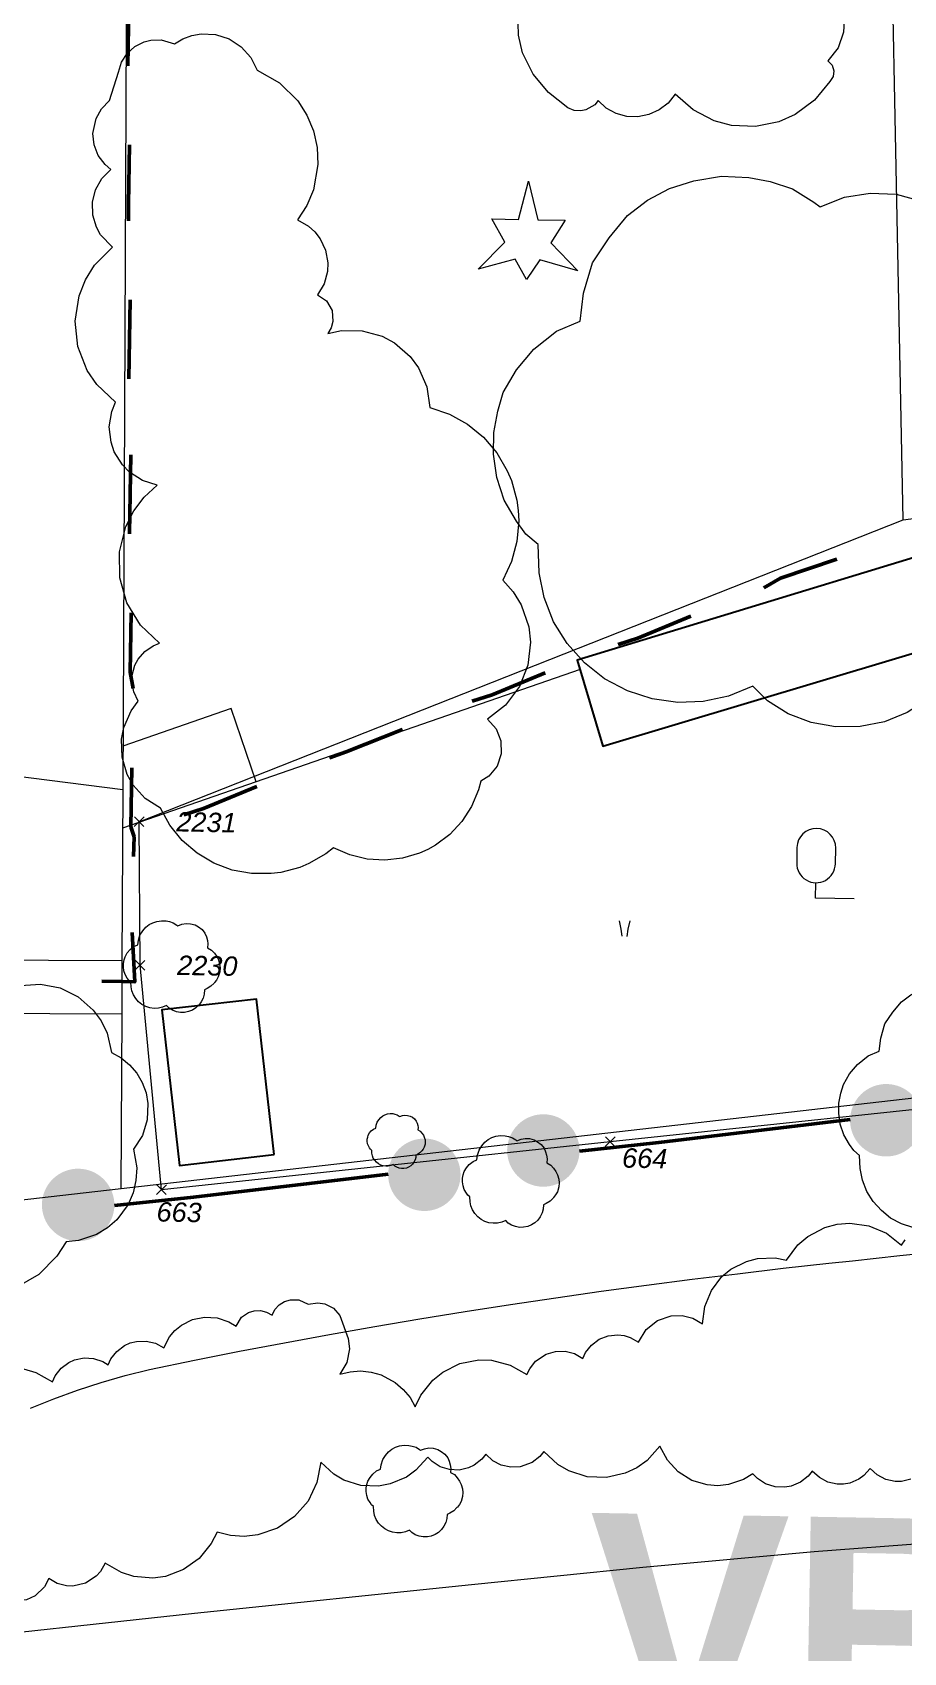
# Model space of a CAD drawing. Header units: metres. Extents: x -208 to 1512, y -277 to 123.
# Drawn here: x 765.89 to 788.38, y -68.42 to -26.63 of the extents above; entities that cross this region are included whole.
import ezdxf
from ezdxf.enums import TextEntityAlignment as Align

# ---------------------------------------------------------------- set-up
doc = ezdxf.new("R2010")
doc.units = ezdxf.units.M
doc.header["$MEASUREMENT"] = 0
for name, color, linetype in [('730_DKM_Gebäude', 7, 'Continuous'), ('730_DKM_Grenzen', 7, 'Continuous'), ('730_DKM_Objekte', 7, 'Continuous'), ('730_DKM_Punkte', 7, 'Continuous'), ('740_WienGV_Flwd-Bebauungsplan', 7, 'Continuous'), ('740_WienGV_Flwd-Bebauungsplan Text', 7, 'Continuous'), ('740_WienGV_L_Baum_ -gruppen_ Grünflächen', 7, 'Continuous'), ('740_WienGV_L_Böschungskante', 7, 'Continuous'), ('740_WienGV_L_Gebäude', 7, 'Continuous'), ('740_WienGV_L_Mauer_Sockel', 7, 'Continuous')]:
    doc.layers.add(name, color=color, linetype=linetype)
doc.styles.add('ERSTELLTER_STIL_1', font='arial.ttf')
doc.styles.add('ERSTELLTER_STIL_14', font='arial.ttf', dxfattribs={"width": 0.945986})

# ---------------------------------------------------------------- blocks, each defined once
blk = doc.blocks.new('FIG0520[499]_5', base_point=(786.37, -48.07))
at = {"layer": '730_DKM_Objekte', "color": 8, "linetype": 'Continuous', "lineweight": 13}
for p, q in [((785.627, -47.657), (785.62, -48.057)), ((786.62, -48.075), (786.627, -47.675)), ((786.103, -48.966), (786.111, -48.566)), ((787.103, -48.984), (786.103, -48.966))]:
    blk.add_line(p, q, dxfattribs=at)
for centre, start, end in [((786.127, -47.666), 358.95, 178.95), ((786.12, -48.066), 178.95, 358.95)]:
    blk.add_arc(centre, 0.5, start, end, dxfattribs=at)
blk = doc.blocks.new('FIG0200[513]_5', base_point=(768.669, -50.692))
at = {"layer": '730_DKM_Punkte', "color": 8, "linetype": 'Continuous', "lineweight": 13}
for p, q in [((768.542, -50.814), (768.796, -50.569)), ((768.546, -50.564), (768.792, -50.819))]:
    blk.add_line(p, q, dxfattribs=at)
at = {"layer": '730_DKM_Punkte', "color": 8, "lineweight": 13, "style": 'ERSTELLTER_STIL_1'}
blk.add_attdef('PNUM', text='', height=0.5, rotation=358.95, dxfattribs=at).set_placement((769.285, -51.101), align=Align.BOTTOM_LEFT)
blk = doc.blocks.new('FIG0200[514]_5', base_point=(769.223, -56.483))
at = {"layer": '730_DKM_Punkte', "color": 8, "linetype": 'Continuous', "lineweight": 13}
for p, q in [((769.096, -56.605), (769.35, -56.36)), ((769.1, -56.355), (769.346, -56.61))]:
    blk.add_line(p, q, dxfattribs=at)
at = {"layer": '730_DKM_Punkte', "color": 8, "lineweight": 13, "style": 'ERSTELLTER_STIL_1'}
blk.add_attdef('PNUM', text='', height=0.5, rotation=358.95, dxfattribs=at).set_placement((769.839, -56.892), align=Align.BOTTOM_LEFT)
blk = doc.blocks.new('FIG0200[518]_5', base_point=(768.647, -46.991))
at = {"layer": '730_DKM_Punkte', "color": 8, "linetype": 'Continuous', "lineweight": 13}
for p, q in [((768.519, -47.113), (768.774, -46.868)), ((768.524, -46.863), (768.769, -47.118))]:
    blk.add_line(p, q, dxfattribs=at)
at = {"layer": '730_DKM_Punkte', "color": 8, "lineweight": 13, "style": 'ERSTELLTER_STIL_1'}
blk.add_attdef('PNUM', text='', height=0.5, rotation=358.95, dxfattribs=at).set_placement((769.263, -47.4), align=Align.BOTTOM_LEFT)
blk = doc.blocks.new('FIG0200[523]_5', base_point=(780.807, -55.245))
at = {"layer": '730_DKM_Punkte', "color": 8, "linetype": 'Continuous', "lineweight": 13}
for p, q in [((780.68, -55.367), (780.935, -55.122)), ((780.685, -55.117), (780.93, -55.372))]:
    blk.add_line(p, q, dxfattribs=at)
at = {"layer": '730_DKM_Punkte', "color": 8, "lineweight": 13, "style": 'ERSTELLTER_STIL_1'}
blk.add_attdef('PNUM', text='', height=0.5, rotation=358.95, dxfattribs=at).set_placement((781.424, -55.654), align=Align.BOTTOM_LEFT)
blk = doc.blocks.new('GI00131_ATT627(WIESE)0[565]_5', base_point=(781.178, -49.748))
at = {"layer": '740_WienGV_L_Baum_ -gruppen_ Grünflächen', "color": 252, "linetype": 'Continuous', "lineweight": 13, "true_color": 0x949494}
for p, q in [((781.042, -49.545), (781.082, -49.766)), ((781.274, -49.763), (781.322, -49.55)), ((781.082, -49.766), (781.103, -49.946)), ((781.247, -49.949), (781.274, -49.763))]:
    blk.add_line(p, q, dxfattribs=at)
blk = doc.blocks.new('GI0007_ATT22(LAUB)0[572]_5', base_point=(775.284, -55.23))
at = {"layer": '740_WienGV_L_Baum_ -gruppen_ Grünflächen', "color": 252, "linetype": 'Continuous', "lineweight": 13, "true_color": 0x949494}
for p, q in [((774.769, -54.821), (774.792, -54.742)), ((774.792, -54.742), (774.835, -54.678)), ((774.835, -54.678), (774.882, -54.62)), ((774.882, -54.62), (774.934, -54.581)), ((774.934, -54.581), (774.99, -54.551)), ((774.99, -54.551), (775.054, -54.531)), ((775.054, -54.531), (775.125, -54.519)), ((775.125, -54.519), (775.196, -54.522)), ((775.196, -54.522), (775.251, -54.533)), ((775.251, -54.533), (775.308, -54.551)), ((775.308, -54.551), (775.363, -54.586)), ((775.363, -54.586), (775.38, -54.598)), ((775.38, -54.598), (775.442, -54.573)), ((775.442, -54.573), (775.508, -54.562)), ((775.508, -54.562), (775.576, -54.566)), ((775.576, -54.566), (775.645, -54.584)), ((775.645, -54.584), (775.699, -54.616)), ((775.699, -54.616), (775.754, -54.659)), ((775.754, -54.659), (775.799, -54.713)), ((775.799, -54.713), (775.822, -54.769)), ((774.537, -55.18), (774.548, -55.125)), ((774.548, -55.125), (774.561, -55.077)), ((774.561, -55.077), (774.596, -55.018)), ((774.596, -55.018), (774.64, -54.966)), ((774.64, -54.966), (774.699, -54.919)), ((774.699, -54.919), (774.76, -54.893)), ((774.76, -54.893), (774.769, -54.821)), ((775.822, -54.769), (775.838, -54.824)), ((775.838, -54.824), (775.846, -54.88)), ((775.846, -54.88), (775.841, -54.94)), ((775.841, -54.94), (775.902, -54.975)), ((775.902, -54.975), (775.948, -55.024)), ((775.948, -55.024), (775.983, -55.074)), ((775.983, -55.074), (776.008, -55.125)), ((776.008, -55.125), (776.026, -55.196)), ((774.536, -55.236), (774.537, -55.18)), ((774.545, -55.297), (774.536, -55.236)), ((774.564, -55.355), (774.545, -55.297)), ((774.596, -55.408), (774.564, -55.355)), ((774.62, -55.442), (774.596, -55.408)), ((774.651, -55.469), (774.62, -55.442)), ((774.654, -55.542), (774.651, -55.469)), ((774.667, -55.606), (774.654, -55.542)), ((775.832, -55.572), (775.79, -55.591)), ((775.892, -55.534), (775.832, -55.572)), ((775.943, -55.485), (775.892, -55.534)), ((775.948, -55.478), (775.943, -55.485)), ((775.979, -55.438), (775.948, -55.478)), ((776.005, -55.388), (775.979, -55.438)), ((776.027, -55.311), (776.005, -55.388)), ((776.026, -55.196), (776.032, -55.249)), ((776.032, -55.249), (776.027, -55.311)), ((774.691, -55.668), (774.667, -55.606)), ((774.727, -55.724), (774.691, -55.668)), ((774.772, -55.774), (774.727, -55.724)), ((774.823, -55.816), (774.772, -55.774)), ((774.882, -55.847), (774.823, -55.816)), ((774.946, -55.867), (774.882, -55.847)), ((775.012, -55.877), (774.946, -55.867)), ((775.078, -55.874), (775.012, -55.877)), ((775.143, -55.86), (775.078, -55.874)), ((775.206, -55.835), (775.143, -55.86)), ((775.243, -55.873), (775.206, -55.835)), ((775.297, -55.906), (775.243, -55.873)), ((775.356, -55.928), (775.297, -55.906)), ((775.419, -55.94), (775.356, -55.928)), ((775.483, -55.939), (775.419, -55.94)), ((775.545, -55.926), (775.483, -55.939)), ((775.604, -55.903), (775.545, -55.926)), ((775.657, -55.868), (775.604, -55.903)), ((775.704, -55.826), (775.657, -55.868)), ((775.741, -55.774), (775.704, -55.826)), ((775.769, -55.717), (775.741, -55.774)), ((775.785, -55.655), (775.769, -55.717)), ((775.79, -55.591), (775.785, -55.655))]:
    blk.add_line(p, q, dxfattribs=at)
blk = doc.blocks.new('GI0007_ATT22(LAUB)0[578]_5', base_point=(769.488, -50.728))
at = {"layer": '740_WienGV_L_Baum_ -gruppen_ Grünflächen', "color": 252, "linetype": 'Continuous', "lineweight": 13, "true_color": 0x949494}
for p, q in [((768.74, -49.809), (768.818, -49.712)), ((768.818, -49.712), (768.905, -49.646)), ((768.905, -49.646), (768.998, -49.597)), ((768.998, -49.597), (769.104, -49.563)), ((769.104, -49.563), (769.223, -49.544)), ((769.223, -49.544), (769.34, -49.549)), ((769.34, -49.549), (769.432, -49.567)), ((769.432, -49.567), (769.528, -49.597)), ((769.528, -49.597), (769.619, -49.656)), ((769.619, -49.656), (769.647, -49.676)), ((769.647, -49.676), (769.751, -49.633)), ((769.751, -49.633), (769.862, -49.616)), ((769.862, -49.616), (769.974, -49.622)), ((769.974, -49.622), (770.089, -49.652)), ((770.089, -49.652), (770.18, -49.705)), ((770.18, -49.705), (770.271, -49.776)), ((768.614, -50.167), (768.629, -50.047)), ((768.629, -50.047), (768.667, -49.916)), ((768.667, -49.916), (768.74, -49.809)), ((770.271, -49.776), (770.346, -49.867)), ((770.346, -49.867), (770.385, -49.96)), ((770.385, -49.96), (770.412, -50.053)), ((770.412, -50.053), (770.424, -50.145)), ((770.424, -50.145), (770.415, -50.245)), ((768.243, -50.646), (768.261, -50.554)), ((768.261, -50.554), (768.283, -50.474)), ((768.283, -50.474), (768.34, -50.375)), ((768.34, -50.375), (768.415, -50.288)), ((768.415, -50.288), (768.512, -50.21)), ((768.512, -50.21), (768.614, -50.167)), ((770.415, -50.245), (770.517, -50.303)), ((770.517, -50.303), (770.594, -50.385)), ((770.594, -50.385), (770.653, -50.469)), ((770.653, -50.469), (770.694, -50.554)), ((770.694, -50.554), (770.724, -50.672)), ((768.241, -50.738), (768.243, -50.646)), ((768.255, -50.84), (768.241, -50.738)), ((768.287, -50.936), (768.255, -50.84)), ((768.341, -51.026), (768.287, -50.936)), ((770.726, -50.864), (770.69, -50.993)), ((770.724, -50.672), (770.735, -50.761)), ((770.735, -50.761), (770.726, -50.864)), ((768.381, -51.082), (768.341, -51.026)), ((768.433, -51.127), (768.381, -51.082)), ((768.438, -51.248), (768.433, -51.127)), ((768.459, -51.355), (768.438, -51.248)), ((768.5, -51.459), (768.459, -51.355)), ((770.331, -51.331), (770.322, -51.437)), ((770.401, -51.298), (770.331, -51.331)), ((770.5, -51.235), (770.401, -51.298)), ((770.585, -51.154), (770.5, -51.235)), ((770.594, -51.142), (770.585, -51.154)), ((770.645, -51.075), (770.594, -51.142)), ((770.69, -50.993), (770.645, -51.075)), ((768.559, -51.553), (768.5, -51.459)), ((768.634, -51.636), (768.559, -51.553)), ((768.719, -51.705), (768.634, -51.636)), ((768.818, -51.757), (768.719, -51.705)), ((768.924, -51.79), (768.818, -51.757)), ((769.034, -51.807), (768.924, -51.79)), ((769.144, -51.802), (769.034, -51.807)), ((769.253, -51.779), (769.144, -51.802)), ((769.357, -51.736), (769.253, -51.779)), ((769.42, -51.8), (769.357, -51.736)), ((769.51, -51.855), (769.42, -51.8)), ((770.11, -51.793), (770.022, -51.85)), ((770.187, -51.721), (770.11, -51.793)), ((770.249, -51.635), (770.187, -51.721)), ((770.296, -51.54), (770.249, -51.635)), ((770.322, -51.437), (770.296, -51.54)), ((769.608, -51.892), (769.51, -51.855)), ((769.713, -51.912), (769.608, -51.892)), ((769.82, -51.91), (769.713, -51.912)), ((769.923, -51.889), (769.82, -51.91)), ((770.022, -51.85), (769.923, -51.889))]:
    blk.add_line(p, q, dxfattribs=at)
blk = doc.blocks.new('GI0007_ATT22(LAUB)0[579]_5', base_point=(778.241, -56.272))
at = {"layer": '740_WienGV_L_Baum_ -gruppen_ Grünflächen', "color": 252, "linetype": 'Continuous', "lineweight": 13, "true_color": 0x949494}
for p, q in [((777.658, -55.191), (777.751, -55.141)), ((777.751, -55.141), (777.856, -55.107)), ((777.856, -55.107), (777.976, -55.088)), ((777.976, -55.088), (778.093, -55.094)), ((778.093, -55.094), (778.185, -55.111)), ((778.185, -55.111), (778.281, -55.142)), ((778.281, -55.142), (778.372, -55.2)), ((778.504, -55.178), (778.615, -55.16)), ((778.615, -55.16), (778.726, -55.166)), ((778.726, -55.166), (778.841, -55.196)), ((777.382, -55.591), (777.42, -55.46)), ((777.42, -55.46), (777.493, -55.353)), ((777.493, -55.353), (777.571, -55.257)), ((777.571, -55.257), (777.658, -55.191)), ((778.372, -55.2), (778.4, -55.22)), ((778.4, -55.22), (778.504, -55.178)), ((778.841, -55.196), (778.933, -55.25)), ((778.933, -55.25), (779.024, -55.321)), ((779.024, -55.321), (779.099, -55.411)), ((779.099, -55.411), (779.138, -55.504)), ((779.138, -55.504), (779.165, -55.597)), ((777.036, -56.018), (777.093, -55.92)), ((777.093, -55.92), (777.168, -55.832)), ((777.168, -55.832), (777.265, -55.754)), ((777.265, -55.754), (777.367, -55.712)), ((777.367, -55.712), (777.382, -55.591)), ((779.165, -55.597), (779.177, -55.69)), ((779.177, -55.69), (779.168, -55.789)), ((779.168, -55.789), (779.27, -55.848)), ((779.27, -55.848), (779.347, -55.929)), ((779.347, -55.929), (779.406, -56.014)), ((776.994, -56.282), (776.996, -56.19)), ((777.008, -56.384), (776.994, -56.282)), ((776.996, -56.19), (777.013, -56.098)), ((777.04, -56.481), (777.008, -56.384)), ((777.013, -56.098), (777.036, -56.018)), ((779.406, -56.014), (779.447, -56.098)), ((779.479, -56.408), (779.443, -56.537)), ((779.447, -56.098), (779.477, -56.216)), ((779.477, -56.216), (779.488, -56.305)), ((779.488, -56.305), (779.479, -56.408)), ((777.094, -56.57), (777.04, -56.481)), ((777.134, -56.626), (777.094, -56.57)), ((777.186, -56.672), (777.134, -56.626)), ((777.191, -56.793), (777.186, -56.672)), ((777.212, -56.9), (777.191, -56.793)), ((779.253, -56.779), (779.154, -56.843)), ((779.338, -56.699), (779.253, -56.779)), ((779.347, -56.686), (779.338, -56.699)), ((779.398, -56.62), (779.347, -56.686)), ((779.443, -56.537), (779.398, -56.62)), ((777.253, -57.004), (777.212, -56.9)), ((777.312, -57.097), (777.253, -57.004)), ((777.386, -57.18), (777.312, -57.097)), ((777.472, -57.249), (777.386, -57.18)), ((777.571, -57.301), (777.472, -57.249)), ((779.002, -57.18), (778.94, -57.266)), ((779.049, -57.084), (779.002, -57.18)), ((779.075, -56.982), (779.049, -57.084)), ((779.084, -56.875), (779.075, -56.982)), ((779.154, -56.843), (779.084, -56.875)), ((777.677, -57.335), (777.571, -57.301)), ((777.787, -57.351), (777.677, -57.335)), ((777.897, -57.346), (777.787, -57.351)), ((778.006, -57.323), (777.897, -57.346)), ((778.11, -57.281), (778.006, -57.323)), ((778.173, -57.344), (778.11, -57.281)), ((778.262, -57.399), (778.173, -57.344)), ((778.361, -57.436), (778.262, -57.399)), ((778.466, -57.456), (778.361, -57.436)), ((778.572, -57.454), (778.466, -57.456)), ((778.676, -57.433), (778.572, -57.454)), ((778.774, -57.394), (778.676, -57.433)), ((778.863, -57.337), (778.774, -57.394)), ((778.94, -57.266), (778.863, -57.337))]:
    blk.add_line(p, q, dxfattribs=at)
blk = doc.blocks.new('GI0007_ATT22(LAUB)0[580]_5', base_point=(775.755, -64.258))
at = {"layer": '740_WienGV_L_Baum_ -gruppen_ Grünflächen', "color": 252, "linetype": 'Continuous', "lineweight": 13, "true_color": 0x949494}
for p, q in [((775.264, -63.127), (775.37, -63.093)), ((775.37, -63.093), (775.489, -63.074)), ((775.489, -63.074), (775.606, -63.08)), ((775.606, -63.08), (775.698, -63.097)), ((775.698, -63.097), (775.794, -63.127)), ((774.895, -63.577), (774.933, -63.446)), ((774.933, -63.446), (775.006, -63.339)), ((775.006, -63.339), (775.084, -63.242)), ((775.084, -63.242), (775.171, -63.176)), ((775.171, -63.176), (775.264, -63.127)), ((775.794, -63.127), (775.885, -63.186)), ((775.885, -63.186), (775.913, -63.206)), ((775.913, -63.206), (776.017, -63.164)), ((776.017, -63.164), (776.128, -63.146)), ((776.128, -63.146), (776.24, -63.152)), ((776.24, -63.152), (776.355, -63.182)), ((776.355, -63.182), (776.446, -63.235)), ((776.446, -63.235), (776.537, -63.306)), ((776.537, -63.306), (776.612, -63.397)), ((776.612, -63.397), (776.651, -63.49)), ((776.651, -63.49), (776.678, -63.583)), ((774.55, -64.004), (774.606, -63.906)), ((774.606, -63.906), (774.681, -63.818)), ((774.681, -63.818), (774.778, -63.74)), ((774.778, -63.74), (774.88, -63.697)), ((774.88, -63.697), (774.895, -63.577)), ((776.678, -63.583), (776.69, -63.675)), ((776.69, -63.675), (776.681, -63.775)), ((776.681, -63.775), (776.784, -63.833)), ((776.784, -63.833), (776.86, -63.915)), ((776.86, -63.915), (776.919, -64)), ((774.507, -64.268), (774.509, -64.176)), ((774.521, -64.37), (774.507, -64.268)), ((774.509, -64.176), (774.527, -64.084)), ((774.527, -64.084), (774.55, -64.004)), ((776.919, -64), (776.96, -64.084)), ((776.96, -64.084), (776.99, -64.202)), ((776.99, -64.202), (777.001, -64.291)), ((777.001, -64.291), (776.992, -64.394)), ((774.553, -64.466), (774.521, -64.37)), ((774.607, -64.556), (774.553, -64.466)), ((774.647, -64.612), (774.607, -64.556)), ((774.699, -64.657), (774.647, -64.612)), ((774.704, -64.778), (774.699, -64.657)), ((774.725, -64.885), (774.704, -64.778)), ((776.766, -64.765), (776.668, -64.829)), ((776.851, -64.684), (776.766, -64.765)), ((776.861, -64.672), (776.851, -64.684)), ((776.912, -64.606), (776.861, -64.672)), ((776.956, -64.523), (776.912, -64.606)), ((776.992, -64.394), (776.956, -64.523)), ((774.766, -64.989), (774.725, -64.885)), ((774.825, -65.083), (774.766, -64.989)), ((774.9, -65.166), (774.825, -65.083)), ((774.986, -65.235), (774.9, -65.166)), ((776.516, -65.165), (776.454, -65.251)), ((776.562, -65.07), (776.516, -65.165)), ((776.589, -64.968), (776.562, -65.07)), ((776.598, -64.861), (776.589, -64.968)), ((776.668, -64.829), (776.598, -64.861)), ((775.084, -65.287), (774.986, -65.235)), ((775.19, -65.321), (775.084, -65.287)), ((775.3, -65.337), (775.19, -65.321)), ((775.41, -65.332), (775.3, -65.337)), ((775.519, -65.309), (775.41, -65.332)), ((775.623, -65.266), (775.519, -65.309)), ((775.686, -65.33), (775.623, -65.266)), ((775.776, -65.385), (775.686, -65.33)), ((775.874, -65.422), (775.776, -65.385)), ((775.979, -65.442), (775.874, -65.422)), ((776.086, -65.44), (775.979, -65.442)), ((776.189, -65.419), (776.086, -65.44)), ((776.288, -65.38), (776.189, -65.419)), ((776.376, -65.323), (776.288, -65.38)), ((776.454, -65.251), (776.376, -65.323))]:
    blk.add_line(p, q, dxfattribs=at)
blk = doc.blocks.new('GI0007_ATT22(LAUB)0[606]_5', base_point=(790.199, -54.482))
at = {"layer": '740_WienGV_L_Baum_ -gruppen_ Grünflächen', "color": 252, "linetype": 'Continuous', "lineweight": 13, "true_color": 0x949494}
for p, q in [((788.565, -51.454), (788.826, -51.314)), ((788.826, -51.314), (789.121, -51.22)), ((789.121, -51.22), (789.456, -51.166)), ((789.456, -51.166), (789.784, -51.182)), ((789.784, -51.182), (790.042, -51.232)), ((790.042, -51.232), (790.309, -51.316)), ((790.309, -51.316), (790.565, -51.48)), ((790.935, -51.418), (791.244, -51.368)), ((791.244, -51.368), (791.557, -51.384)), ((791.557, -51.384), (791.879, -51.47)), ((788.103, -51.908), (788.322, -51.638)), ((788.322, -51.638), (788.565, -51.454)), ((790.565, -51.48), (790.644, -51.537)), ((790.644, -51.537), (790.935, -51.418)), ((791.879, -51.47), (792.135, -51.619)), ((792.135, -51.619), (792.391, -51.818)), ((792.391, -51.818), (792.6, -52.07)), ((787.793, -52.574), (787.899, -52.208)), ((787.899, -52.208), (788.103, -51.908)), ((792.6, -52.07), (792.71, -52.331)), ((787.752, -52.912), (787.793, -52.574)), ((792.71, -52.331), (792.785, -52.591)), ((792.785, -52.591), (792.82, -52.851)), ((787.193, -53.25), (787.466, -53.031)), ((787.466, -53.031), (787.752, -52.912)), ((792.82, -52.851), (792.795, -53.129)), ((786.825, -53.771), (786.984, -53.495)), ((786.984, -53.495), (787.193, -53.25)), ((792.795, -53.129), (793.08, -53.293)), ((793.08, -53.293), (793.295, -53.521)), ((786.761, -53.994), (786.825, -53.771)), ((793.295, -53.521), (793.46, -53.758)), ((793.46, -53.758), (793.575, -53.994)), ((786.707, -54.511), (786.712, -54.252)), ((786.712, -54.252), (786.761, -53.994)), ((793.575, -53.994), (793.659, -54.324)), ((793.659, -54.324), (793.689, -54.574)), ((786.747, -54.795), (786.707, -54.511)), ((793.689, -54.574), (793.664, -54.862)), ((786.836, -55.065), (786.747, -54.795)), ((786.986, -55.317), (786.836, -55.065)), ((793.664, -54.862), (793.562, -55.224)), ((787.097, -55.473), (786.986, -55.317)), ((787.244, -55.6), (787.097, -55.473)), ((793.439, -55.455), (793.296, -55.642)), ((793.562, -55.224), (793.439, -55.455)), ((787.258, -55.939), (787.244, -55.6)), ((787.317, -56.239), (787.258, -55.939)), ((793.032, -55.901), (792.755, -56.08)), ((793.27, -55.676), (793.032, -55.901)), ((793.296, -55.642), (793.27, -55.676)), ((787.431, -56.53), (787.317, -56.239)), ((792.56, -56.171), (792.534, -56.469)), ((792.755, -56.08), (792.56, -56.171)), ((787.596, -56.791), (787.431, -56.53)), ((787.806, -57.024), (787.596, -56.791)), ((792.459, -56.756), (792.33, -57.023)), ((792.534, -56.469), (792.459, -56.756)), ((788.046, -57.218), (787.806, -57.024)), ((788.322, -57.362), (788.046, -57.218)), ((792.33, -57.023), (792.156, -57.263)), ((788.619, -57.457), (788.322, -57.362)), ((788.927, -57.503), (788.619, -57.457)), ((789.236, -57.489), (788.927, -57.503)), ((789.54, -57.424), (789.236, -57.489)), ((789.831, -57.305), (789.54, -57.424)), ((790.007, -57.483), (789.831, -57.305)), ((790.258, -57.637), (790.007, -57.483)), ((790.535, -57.741), (790.258, -57.637)), ((791.692, -57.623), (791.416, -57.733)), ((791.939, -57.463), (791.692, -57.623)), ((792.156, -57.263), (791.939, -57.463)), ((790.828, -57.796), (790.535, -57.741)), ((791.126, -57.792), (790.828, -57.796)), ((791.416, -57.733), (791.126, -57.792))]:
    blk.add_line(p, q, dxfattribs=at)
blk = doc.blocks.new('GI0007_ATT22(NADEL)0[612]_5', base_point=(778.706, -31.735))
at = {"layer": '740_WienGV_L_Baum_ -gruppen_ Grünflächen', "color": 252, "linetype": 'Continuous', "lineweight": 13, "true_color": 0x949494}
for p, q in [((778.435, -31.456), (778.696, -30.467)), ((778.696, -30.467), (778.939, -31.465)), ((778.09, -32.046), (777.751, -31.443)), ((777.751, -31.443), (778.435, -31.456)), ((778.939, -31.465), (779.641, -31.478)), ((779.641, -31.478), (779.27, -32.062)), ((777.4, -32.739), (778.09, -32.046)), ((779.27, -32.062), (779.974, -32.782)), ((778.355, -32.479), (777.4, -32.739)), ((778.646, -33.001), (778.355, -32.479)), ((778.994, -32.497), (778.646, -33.001)), ((779.974, -32.782), (778.994, -32.497))]:
    blk.add_line(p, q, dxfattribs=at)
blk = doc.blocks.new('GI0007_ATT22(LAUB)0[614]_5', base_point=(785.275, -37.447))
at = {"layer": '740_WienGV_L_Baum_ -gruppen_ Grünflächen', "color": 252, "linetype": 'Continuous', "lineweight": 13, "true_color": 0x949494}
for p, q in [((782.333, -30.657), (782.966, -30.456)), ((782.966, -30.456), (783.683, -30.341)), ((783.683, -30.341), (784.386, -30.375)), ((784.386, -30.375), (784.938, -30.481)), ((784.938, -30.481), (785.511, -30.662)), ((781.773, -30.956), (782.333, -30.657)), ((785.511, -30.662), (786.059, -31.014)), ((786.228, -31.134), (786.851, -30.879)), ((786.851, -30.879), (787.514, -30.774)), ((787.514, -30.774), (788.186, -30.807)), ((788.186, -30.807), (788.875, -30.991)), ((781.254, -31.352), (781.773, -30.956)), ((786.059, -31.014), (786.228, -31.134)), ((788.875, -30.991), (789.424, -31.31)), ((789.424, -31.31), (789.971, -31.736)), ((780.784, -31.93), (781.254, -31.352)), ((789.971, -31.736), (790.42, -32.277)), ((780.346, -32.573), (780.784, -31.93)), ((780.118, -33.358), (780.346, -32.573)), ((790.42, -32.277), (790.655, -32.836)), ((790.655, -32.836), (790.815, -33.394)), ((780.03, -34.081), (780.118, -33.358)), ((790.815, -33.394), (790.89, -33.95)), ((779.418, -34.337), (780.03, -34.081)), ((790.89, -33.95), (790.837, -34.546)), ((778.833, -34.806), (779.418, -34.337)), ((790.837, -34.546), (791.449, -34.899)), ((778.386, -35.331), (778.833, -34.806)), ((791.449, -34.899), (791.909, -35.387)), ((778.045, -35.922), (778.386, -35.331)), ((791.909, -35.387), (792.262, -35.895)), ((777.908, -36.4), (778.045, -35.922)), ((792.262, -35.895), (792.509, -36.401)), ((777.802, -36.952), (777.908, -36.4)), ((792.509, -36.401), (792.688, -37.108)), ((777.792, -37.507), (777.802, -36.952)), ((792.688, -37.108), (792.753, -37.642)), ((777.877, -38.116), (777.792, -37.507)), ((792.753, -37.642), (792.699, -38.26)), ((778.069, -38.696), (777.877, -38.116)), ((792.699, -38.26), (792.482, -39.034)), ((778.389, -39.235), (778.069, -38.696)), ((778.629, -39.57), (778.389, -39.235)), ((792.482, -39.034), (792.217, -39.531)), ((778.944, -39.842), (778.629, -39.57)), ((792.217, -39.531), (791.911, -39.931)), ((778.973, -40.568), (778.944, -39.842)), ((791.857, -40.004), (791.346, -40.486)), ((791.911, -39.931), (791.857, -40.004)), ((791.346, -40.486), (790.753, -40.869)), ((779.1, -41.21), (778.973, -40.568)), ((790.753, -40.869), (790.333, -41.064)), ((779.344, -41.833), (779.1, -41.21)), ((790.333, -41.064), (790.279, -41.703)), ((790.279, -41.703), (790.118, -42.319)), ((779.697, -42.394), (779.344, -41.833)), ((780.146, -42.893), (779.697, -42.394)), ((790.118, -42.319), (789.841, -42.89)), ((780.661, -43.308), (780.146, -42.893)), ((789.841, -42.89), (789.469, -43.405)), ((781.253, -43.618), (780.661, -43.308)), ((789.469, -43.405), (789.003, -43.834)), ((781.889, -43.821), (781.253, -43.618)), ((782.548, -43.919), (781.889, -43.821)), ((783.863, -43.751), (783.21, -43.888)), ((784.487, -43.495), (783.863, -43.751)), ((784.864, -43.876), (784.487, -43.495)), ((785.402, -44.205), (784.864, -43.876)), ((789.003, -43.834), (788.474, -44.176)), ((783.21, -43.888), (782.548, -43.919)), ((785.995, -44.43), (785.402, -44.205)), ((788.474, -44.176), (787.883, -44.411)), ((786.622, -44.548), (785.995, -44.43)), ((787.262, -44.538), (786.622, -44.548)), ((787.883, -44.411), (787.262, -44.538))]:
    blk.add_line(p, q, dxfattribs=at)

msp = doc.modelspace()

# ---------------------------------------------------------------- hatches: boundary and pattern name
at = {"layer": '740_WienGV_Flwd-Bebauungsplan', "linetype": 'Continuous', "lineweight": 0}
for points in [[(788.867, -54.709, 0.414214), (787.949, -53.758, 0.414214), (786.998, -54.677, 0.414214), (787.916, -55.627, 0.414214)], [(780.015, -55.489, 0.414214), (779.097, -54.538, 0.414214), (778.146, -55.456, 0.414214), (779.064, -56.407, 0.414214)], [(776.944, -56.115, 0.414214), (776.026, -55.164, 0.414214), (775.075, -56.082, 0.414214), (775.993, -57.033, 0.414214)], [(768.007, -56.893, 0.414214), (767.088, -55.942, 0.414214), (766.137, -56.86, 0.414214), (767.056, -57.811, 0.414214)]]:
    msp.add_hatch(color=1, dxfattribs=at).paths.add_polyline_path(points)

# ---------------------------------------------------------------- linework, layer by layer
at = {"layer": '730_DKM_Gebäude', "color": 7, "linetype": 'Continuous', "lineweight": 25}
msp.add_lwpolyline([(806.335, -39.512), (797.842, -40.984), (797.846, -40.735), (792.139, -41.6), (793.748, -41.12), (793.06, -38.837), (779.955, -42.827), (780.614, -45.039), (791.908, -41.666), (791.87, -44.296), (790.094, -44.583), (790.696, -48.335), (790.174, -48.415), (790.497, -50.451), (792.132, -50.191), (791.872, -48.566), (792.534, -48.468), (792.845, -48.414), (792.944, -49.006), (803.125, -47.382), (803.529, -49.93), (806.323, -49.358)], dxfattribs=at)
at = {"layer": '730_DKM_Grenzen', "color": 8, "linetype": 'Continuous', "lineweight": 13}
for points in [[(788.373, -39.201), (787.899, -15.398)], [(788.373, -39.201), (806.338, -36.87)], [(768.647, -46.991), (788.373, -39.201)], [(768.669, -50.692), (768.647, -46.991)], [(769.223, -56.483), (768.669, -50.692)], [(806.046, -53.387), (804.348, -52.726), (791.841, -54.077), (780.807, -55.245), (769.223, -56.483)]]:
    msp.add_lwpolyline(points, dxfattribs=at)
at = {"layer": '740_WienGV_Flwd-Bebauungsplan', "color": 1, "linetype": 'Continuous', "lineweight": 50, "true_color": 0xfb0106}
for points in [[(768.389, -25.455), (768.362, -26.984)], [(768.362, -26.984), (768.353, -27.494)], [(768.402, -29.535), (768.375, -31.064)], [(768.375, -31.064), (768.368, -31.489)], [(768.417, -33.529), (768.39, -35.058)], [(768.39, -35.058), (768.381, -35.568)], [(768.432, -37.524), (768.405, -39.053)], [(768.405, -39.053), (768.396, -39.563)], [(786.657, -40.223), (785.204, -40.708)], [(785.204, -40.708), (784.774, -40.955)], [(768.445, -41.603), (768.418, -43.132)], [(782.892, -41.687), (781.522, -42.258)], [(781.522, -42.258), (781.009, -42.419)], [(768.418, -43.132), (768.496, -43.559)], [(779.126, -43.15), (777.757, -43.721)], [(777.757, -43.721), (777.244, -43.882)], [(775.446, -44.616), (773.991, -45.185)], [(773.991, -45.185), (773.564, -45.347)], [(768.46, -45.598), (768.433, -47.127)], [(771.681, -46.079), (770.311, -46.65)], [(770.311, -46.65), (769.798, -46.811)], [(768.433, -47.127), (768.514, -47.383)], [(768.514, -47.383), (768.505, -47.893)], [(768.47, -49.847), (768.533, -51.123), (768.193, -51.117)], [(768.193, -51.117), (767.683, -51.108)], [(786.998, -54.677), (782.058, -55.27)], [(782.058, -55.27), (780.015, -55.489)], [(775.075, -56.082), (770.05, -56.674)], [(770.05, -56.674), (768.007, -56.893)]]:
    msp.add_lwpolyline(points, dxfattribs=at)
at = {"layer": '740_WienGV_L_Baum_ -gruppen_ Grünflächen', "color": 72, "linetype": 'Continuous', "lineweight": 13, "true_color": 0x69e600}
for points in [[(786.472, -27.897), (786.08, -28.376), (785.583, -28.745), (785.159, -28.934), (784.553, -29.059), (783.939, -29.032), (783.492, -28.914), (782.946, -28.632), (782.485, -28.226), (782.302, -28.453), (782.071, -28.631), (781.805, -28.752), (781.519, -28.807), (781.232, -28.796), (780.957, -28.719), (780.705, -28.581), (780.492, -28.39), (780.409, -28.495), (780.181, -28.631), (780.051, -28.656), (779.878, -28.642), (779.717, -28.577), (779.214, -28.183), (778.816, -27.711), (778.546, -27.154), (778.438, -26.703), (778.426, -26.086)], [(786.788, -26.049), (786.844, -26.336), (786.833, -26.622), (786.695, -27.028), (786.427, -27.363), (786.535, -27.473), (786.583, -27.619), (786.56, -27.771), (786.472, -27.897)], [(768.112, -27.655), (768.193, -27.4), (768.338, -27.176), (768.537, -26.996), (768.775, -26.874), (768.949, -26.831), (769.216, -26.824), (769.559, -26.923), (769.772, -26.798), (770.005, -26.712), (770.247, -26.668), (770.617, -26.685), (770.97, -26.798), (771.281, -26.999), (771.528, -27.274), (771.695, -27.605), (772.271, -27.93), (772.741, -28.393), (772.979, -28.764), (773.149, -29.171), (773.244, -29.602), (773.263, -30.042), (773.145, -30.692), (772.974, -31.098), (772.733, -31.468), (773.021, -31.63), (773.184, -31.778), (773.319, -31.952), (773.46, -32.251), (773.517, -32.576), (773.507, -32.796), (773.419, -33.115), (773.252, -33.4), (773.484, -33.559), (773.626, -33.803), (773.65, -34.084), (773.606, -34.248), (773.519, -34.395), (773.87, -34.32), (774.406, -34.325), (774.922, -34.47), (775.237, -34.64), (775.642, -34.993), (775.854, -35.282), (776.069, -35.773), (776.149, -36.303), (776.654, -36.477), (777.12, -36.737), (777.533, -37.075), (777.881, -37.48), (778.151, -37.94), (778.256, -38.186), (778.396, -38.701), (778.432, -38.965), (778.444, -39.233), (778.399, -39.765), (778.26, -40.281), (778.033, -40.763), (778.299, -41.06), (778.508, -41.398), (778.702, -41.962), (778.745, -42.357), (778.68, -42.95), (778.462, -43.504), (778.107, -43.981), (777.639, -44.35), (777.862, -44.597), (777.985, -44.906), (777.994, -45.241), (777.886, -45.556), (777.674, -45.813), (777.463, -45.949), (777.403, -46.171), (777.226, -46.596), (776.976, -46.982), (776.663, -47.318), (776.296, -47.595), (776.096, -47.707), (775.886, -47.802), (775.446, -47.934), (774.988, -47.987), (774.53, -47.958), (774.083, -47.85), (773.662, -47.665), (773.462, -47.819), (773.026, -48.072), (772.792, -48.169), (772.303, -48.299), (772.053, -48.331), (771.548, -48.329), (771.051, -48.238), (770.578, -48.061), (770.144, -47.803), (769.761, -47.474), (769.442, -47.082), (769.197, -46.641), (768.806, -46.389), (768.493, -46.045), (768.34, -45.774), (768.205, -45.329), (768.192, -44.864), (768.25, -44.559)], [(768.25, -44.559), (768.437, -44.132), (768.621, -43.882), (768.508, -43.644), (768.462, -43.386), (768.47, -43.211), (768.539, -42.957), (768.62, -42.802), (768.79, -42.602), (769.007, -42.454), (769.17, -42.389), (768.683, -41.925), (768.333, -41.349), (768.147, -40.702), (768.136, -40.029), (768.303, -39.377), (768.507, -38.976), (768.778, -38.617), (769.108, -38.311), (768.731, -38.19), (768.399, -37.973), (768.214, -37.785), (768.006, -37.447), (767.921, -37.198), (767.877, -36.804), (767.938, -36.413), (768.035, -36.166), (767.554, -35.714), (767.308, -35.348), (767.067, -34.732), (766.996, -34.076), (767.099, -33.424), (767.262, -33.014), (767.494, -32.639), (767.956, -32.167), (767.65, -31.852), (767.543, -31.659), (767.45, -31.342), (767.444, -31.012), (767.524, -30.691), (767.685, -30.403), (767.917, -30.167), (767.768, -30.04), (767.593, -29.803), (767.486, -29.53), (767.455, -29.238), (767.533, -28.855), (767.676, -28.6), (767.881, -28.389), (768.112, -27.655)], [(765.581, -51.218), (766.098, -51.18), (766.608, -51.279), (767.074, -51.507), (767.463, -51.851), (767.666, -52.131), (767.818, -52.443), (767.936, -52.948), (768.182, -53.085), (768.4, -53.263), (768.584, -53.476), (768.726, -53.719), (768.825, -53.983), (768.875, -54.26), (768.858, -54.681), (768.73, -55.082), (768.503, -55.437), (768.583, -55.919), (768.565, -56.245), (768.49, -56.562), (768.361, -56.862), (768.072, -57.257), (767.827, -57.471), (767.548, -57.64), (767.085, -57.796), (766.761, -57.829), (766.525, -58.202), (766.059, -58.669), (765.486, -58.999)], [(782.026, -59.857), (782.383, -59.735), (782.667, -59.732), (782.941, -59.801), (783.189, -59.94), (783.246, -59.495), (783.418, -59.081), (783.692, -58.726), (783.923, -58.534), (784.322, -58.332), (784.613, -58.257), (785.061, -58.244), (785.355, -58.301), (785.654, -57.905), (785.905, -57.692), (786.344, -57.461), (786.663, -57.375), (786.993, -57.347), (787.484, -57.413), (787.94, -57.607), (788.33, -57.912), (788.423, -57.776)], [(765.659, -61.107), (765.977, -61.198), (766.412, -61.436), (766.481, -61.286), (766.633, -61.09), (766.831, -60.941), (766.981, -60.872), (767.224, -60.821), (767.471, -60.835), (767.706, -60.915), (767.848, -61), (767.918, -60.85), (768.069, -60.654), (768.267, -60.506), (768.417, -60.437), (768.578, -60.396), (768.825, -60.389), (769.066, -60.446), (769.283, -60.565), (769.432, -60.28), (769.57, -60.117), (769.736, -59.98), (770.023, -59.833), (770.337, -59.768), (770.659, -59.787), (770.963, -59.888), (771.147, -60), (771.291, -59.775), (771.467, -59.654), (771.62, -59.607), (771.781, -59.603), (771.937, -59.641), (772.078, -59.718), (772.153, -59.575), (772.262, -59.457), (772.398, -59.371), (772.552, -59.324), (772.766, -59.328), (773.01, -59.435), (773.255, -59.399), (773.439, -59.429), (773.66, -59.542), (773.827, -59.725), (774.041, -60.324), (774.075, -60.588), (774.01, -60.938), (773.825, -61.243), (774.091, -61.178), (774.363, -61.16), (774.635, -61.188), (774.898, -61.262), (775.259, -61.456), (775.465, -61.634), (775.64, -61.845), (775.774, -62.083), (775.919, -61.785), (776.227, -61.397), (776.484, -61.19), (776.928, -60.971), (777.414, -60.875), (777.745, -60.885), (778.224, -61.007), (778.656, -61.25), (778.728, -61.102), (778.882, -60.907), (779.156, -60.724), (779.394, -60.655), (779.641, -60.651), (779.881, -60.712), (780.097, -60.834), (780.169, -60.685), (780.323, -60.491), (780.523, -60.343), (780.754, -60.255), (781, -60.228), (781.165, -60.247), (781.323, -60.295), (781.539, -60.417), (781.733, -60.094), (782.026, -59.857)], [(766.534, -66.639), (766.319, -66.515), (766.2, -66.732), (765.959, -66.958), (765.736, -67.065), (765.41, -67.11), (765.088, -67.039), (764.874, -66.915), (764.483, -66.973), (764.045, -66.891), (763.662, -66.662), (763.44, -66.411), (763.292, -66.111), (763.225, -65.67), (762.972, -65.397), (762.693, -64.913), (762.582, -64.558), (762.536, -64.002), (762.637, -63.454), (762.877, -62.95), (763.109, -62.659), (763.541, -62.307)], [(788.57, -63.953), (788.329, -64.008), (788.164, -64.009), (787.922, -63.956), (787.702, -63.841), (787.521, -63.672), (787.356, -63.857), (787.222, -63.954), (786.993, -64.05), (786.831, -64.08), (786.666, -64.08), (786.423, -64.026), (786.205, -63.911), (786.023, -63.743), (785.915, -63.874), (785.715, -64.031), (785.481, -64.13), (785.315, -64.161), (785.061, -64.15), (784.819, -64.074), (784.605, -63.936), (784.486, -63.816), (784.25, -63.959), (783.859, -64.091), (783.584, -64.12), (783.31, -64.101), (782.914, -63.982), (782.564, -63.763), (782.282, -63.461), (782.09, -63.096), (781.76, -63.466), (781.491, -63.658), (781.192, -63.8), (780.71, -63.909), (780.214, -63.889), (779.742, -63.74), (779.456, -63.573), (779.093, -63.237), (778.988, -63.365), (778.794, -63.517), (778.485, -63.633), (778.238, -63.644), (777.996, -63.592), (777.777, -63.477), (777.595, -63.308), (777.491, -63.436), (777.296, -63.589), (777.147, -63.66), (776.905, -63.716), (776.658, -63.705), (776.421, -63.631), (776.212, -63.497), (776.097, -63.379), (775.792, -63.719), (775.545, -63.897), (775.124, -64.075), (774.824, -64.13), (774.368, -64.11), (773.932, -63.973), (773.669, -63.819), (773.334, -63.509), (773.237, -64.033), (773.006, -64.514), (772.658, -64.918), (772.216, -65.216), (771.712, -65.388), (771.357, -65.426), (771.003, -65.402), (770.657, -65.315), (770.51, -65.612), (770.198, -65.996), (769.795, -66.285), (769.331, -66.458), (769.003, -66.503), (768.51, -66.462), (768.195, -66.362), (767.766, -66.115), (767.646, -66.331), (767.536, -66.455), (767.26, -66.635), (766.939, -66.71), (766.773, -66.703), (766.534, -66.639)]]:
    msp.add_lwpolyline(points, dxfattribs=at)
at = {"layer": '740_WienGV_L_Böschungskante', "color": 252, "linetype": 'Continuous', "lineweight": 13, "true_color": 0x949494}
for points in [[(765.846, -62.117), (766.446, -61.879), (767.053, -61.656), (767.664, -61.453), (768.285, -61.274), (768.913, -61.125), (770.073, -60.884), (771.236, -60.652), (772.399, -60.43), (773.563, -60.215), (774.729, -60.009), (775.896, -59.813), (777.064, -59.623), (778.232, -59.442), (779.402, -59.269), (780.574, -59.103), (781.747, -58.945), (782.92, -58.793), (784.095, -58.65), (785.27, -58.512), (786.448, -58.382), (787.059, -58.316), (787.671, -58.249), (788.282, -58.183), (788.893, -58.118)], [(804.528, -65.229), (794.853, -65.36), (792.645, -65.415), (790.714, -65.502), (789.026, -65.603), (786.072, -65.825), (781.646, -66.233), (777.222, -66.674), (770.075, -67.414), (762.933, -68.194)]]:
    msp.add_lwpolyline(points, dxfattribs=at)
at = {"layer": '740_WienGV_L_Gebäude', "color": 7, "linetype": 'Continuous', "lineweight": 25}
msp.add_lwpolyline([(793.06, -38.837), (779.955, -42.827), (780.614, -45.039), (791.908, -41.666)], dxfattribs=at)
msp.add_lwpolyline([(772.135, -55.577), (771.676, -51.568), (769.229, -51.847), (769.687, -55.856)], close=True, dxfattribs=at)
at = {"layer": '740_WienGV_L_Mauer_Sockel', "color": 252, "linetype": 'Continuous', "lineweight": 13, "true_color": 0x8a8a8a}
msp.add_line((780.027, -43.069), (768.216, -47.162), dxfattribs=at)
at = {"layer": '740_WienGV_L_Mauer_Sockel', "color": 252, "linetype": 'Continuous', "lineweight": 13, "true_color": 0x949494}
msp.add_line((768.201, -50.583), (768.196, -51.943), dxfattribs=at)
at = {"layer": '740_WienGV_L_Mauer_Sockel', "color": 252, "linetype": 'Continuous', "lineweight": 13, "true_color": 0x8a8a8a}
msp.add_lwpolyline([(768.367, -14.75), (768.222, -46.173), (749.494, -43.789)], dxfattribs=at)
at = {"layer": '740_WienGV_L_Mauer_Sockel', "color": 252, "linetype": 'Continuous', "lineweight": 13, "true_color": 0x949494}
for points in [[(771.666, -45.967), (771.666, -45.966), (771.021, -44.074), (768.227, -45.044)], [(768.222, -46.173), (768.201, -50.583), (749.249, -50.496)], [(803.529, -49.93), (803.313, -52.447), (763.132, -57.041)], [(747.764, -51.849), (768.196, -51.943), (768.173, -56.463), (768.173, -56.464)]]:
    msp.add_lwpolyline(points, dxfattribs=at)

# ---------------------------------------------------------------- block references
at = {"layer": '730_DKM_Objekte', "color": 7, "linetype": 'Continuous', "lineweight": 13}
msp.add_blockref('FIG0520[499]_5', (786.37, -48.07), dxfattribs=at)
at = {"layer": '730_DKM_Punkte', "color": 8, "linetype": 'Continuous', "lineweight": 13}
for name, p in [('FIG0200[518]_5', (768.647, -46.991)), ('FIG0200[513]_5', (768.669, -50.692)), ('FIG0200[523]_5', (780.807, -55.245)), ('FIG0200[514]_5', (769.223, -56.483))]:
    msp.add_blockref(name, p, dxfattribs=at)
at = {"layer": '740_WienGV_L_Baum_ -gruppen_ Grünflächen', "color": 72, "linetype": 'Continuous', "lineweight": 13, "true_color": 0x69e600}
for name, p in [('GI0007_ATT22(NADEL)0[612]_5', (778.706, -31.735)), ('GI0007_ATT22(LAUB)0[614]_5', (785.275, -37.447)), ('GI0007_ATT22(LAUB)0[578]_5', (769.488, -50.728)), ('GI0007_ATT22(LAUB)0[606]_5', (790.199, -54.482)), ('GI0007_ATT22(LAUB)0[572]_5', (775.284, -55.23)), ('GI0007_ATT22(LAUB)0[579]_5', (778.241, -56.272)), ('GI0007_ATT22(LAUB)0[580]_5', (775.755, -64.258))]:
    msp.add_blockref(name, p, dxfattribs=at)
at = {"layer": '740_WienGV_L_Baum_ -gruppen_ Grünflächen', "color": 252, "linetype": 'Continuous', "lineweight": 13, "true_color": 0x949494}
msp.add_blockref('GI00131_ATT627(WIESE)0[565]_5', (781.178, -49.748), dxfattribs=at)

# ---------------------------------------------------------------- texts
at = {"layer": '730_DKM_Punkte', "color": 8, "linetype": 'Continuous', "lineweight": 13, "char_height": 0.5, "attachment_point": 7, "rotation": 358.95, "style": 'ERSTELLTER_STIL_1'}
for s, insert in [('\\A1;{\\pql;\\fArial|b0|i1|c0|p0;\\W1.000000;2231}', (769.603, -47.248)), ('\\A1;{\\pql;\\fArial|b0|i1|c0|p0;\\W1.000000;2230}', (769.625, -50.949)), ('\\A1;{\\pql;\\fArial|b0|i1|c0|p0;\\W1.000000;664}', (781.109, -55.92)), ('\\A1;{\\pql;\\fArial|b0|i1|c0|p0;\\W1.000000;663}', (769.092, -57.31))]:
    msp.add_mtext(s, dxfattribs=dict(at, insert=insert))
at = {"layer": '740_WienGV_Flwd-Bebauungsplan Text', "color": 1, "linetype": 'Continuous', "lineweight": 0, "insert": (780.173, -70.704), "char_height": 5.88601, "attachment_point": 7, "rotation": 358.9941, "style": 'ERSTELLTER_STIL_14'}
msp.add_mtext('\\A1;{\\pql;\\fArial|b1|i0|c0|p0;\\W0.945986;VB}', dxfattribs=at)

doc.saveas('drawing.dxf')
